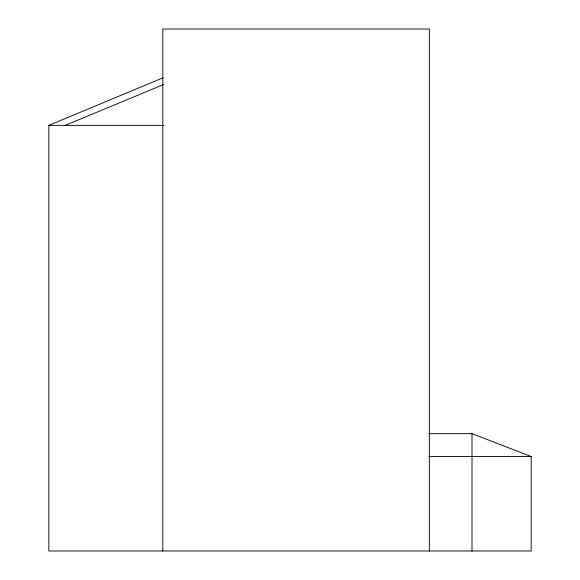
<?xml version="1.0" encoding="UTF-8"?>
<svg xmlns="http://www.w3.org/2000/svg" width="580" height="580" viewBox="0 0 580 580"><rect width="100%" height="100%" fill="white"/><g stroke="black" fill="none" stroke-linecap="round" stroke-linejoin="round"><path stroke-width="0.87" d="M428.794 433.659L472.004 433.659L531.171 456.525L531.171 551L48.829 551L48.829 125.374L163.292 77.698M65.17 125.374L163.444 84.593M48.829 125.374L163.661 125.374M428.794 456.525L531.171 456.525M472.004 433.659L472.004 551M429.352 551L429.352 29L162.813 29L162.813 551"/></g></svg>
